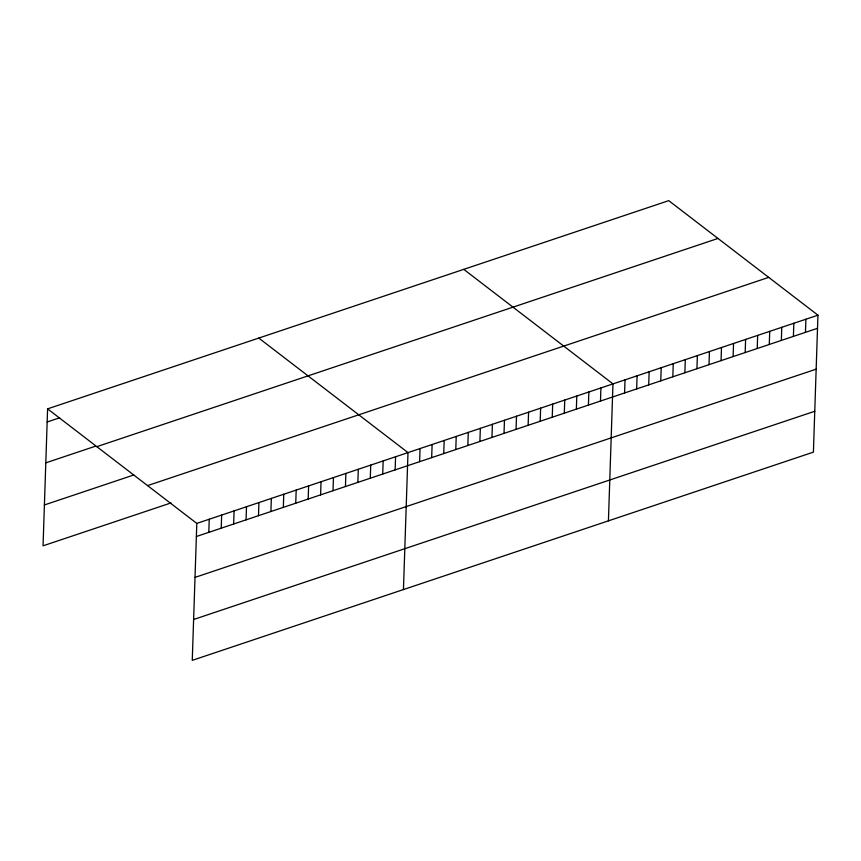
<?xml version="1.0" encoding="UTF-8"?>
<svg xmlns="http://www.w3.org/2000/svg" width="861" height="861" viewBox="0 0 861 861"><rect width="100%" height="100%" fill="white"/><g stroke="black" fill="none" stroke-linecap="round" stroke-linejoin="round"><path stroke-width="1.29" d="M47.592 408.867L196.803 523.402L192.261 660.355L813.408 452.133L817.95 315.18L668.739 200.645L47.592 408.867L43.05 545.82L171.005 502.932M208.792 532.346L209.234 519.237M221.212 528.18L221.654 515.072M233.643 524.026L234.074 510.907M246.063 519.861L246.494 506.742M258.483 515.696L258.924 502.576M270.903 511.531L271.344 498.411M283.334 507.366L283.764 494.246M295.753 503.201L296.184 490.081M308.173 499.036L308.615 485.916M320.604 494.871L321.035 481.751M333.024 490.705L333.455 477.586M345.444 486.54L345.885 473.421M357.864 482.375L358.305 469.267M370.295 478.21L370.725 465.101M382.714 474.045L383.145 460.936M395.134 469.88L395.576 456.771M403.454 589.559L407.996 452.606L258.784 338.072M419.619 461.679L420.05 448.559M431.673 457.632L432.114 444.524M443.727 453.596L444.168 440.477M455.792 449.55L456.222 436.441M467.846 445.514L468.287 432.394M479.9 441.467L480.341 428.347M491.965 437.431L492.395 424.312M504.019 433.384L504.46 420.265M516.073 429.338L516.514 416.229M528.137 425.302L528.568 412.182M540.191 421.255L540.633 408.146M552.245 417.219L552.687 404.1M564.31 413.172L564.741 400.064M576.364 409.136L576.795 396.017M588.418 405.09L588.859 391.97M600.483 401.054L600.913 387.934M608.426 520.851L612.967 383.888L463.756 269.353M624.591 392.96L625.032 379.852M636.656 388.924L637.086 375.805M648.71 384.878L649.14 371.769M660.764 380.842L661.205 367.722M672.828 376.795L673.259 363.686M684.882 372.759L685.313 359.64M696.936 368.712L697.378 355.593M709.001 364.677L709.432 351.557M721.055 360.63L721.486 347.51M733.109 356.583L733.55 343.474M745.174 352.547L745.604 339.428M757.228 348.501L757.658 335.392M769.282 344.465L769.723 331.345M781.347 340.418L781.777 327.309M793.401 336.382L793.831 323.262M805.455 332.335L805.896 319.227M47.161 421.976L59.581 417.811M45.805 462.841L95.496 446.192M96.83 446.665L717.977 238.443M44.406 504.955L133.853 474.971M147.565 485.604L768.712 277.382M196.803 523.402L817.95 315.18M196.373 536.511L817.519 328.299M195.016 577.387L816.163 369.165M193.617 619.49L814.764 411.267"/></g></svg>
